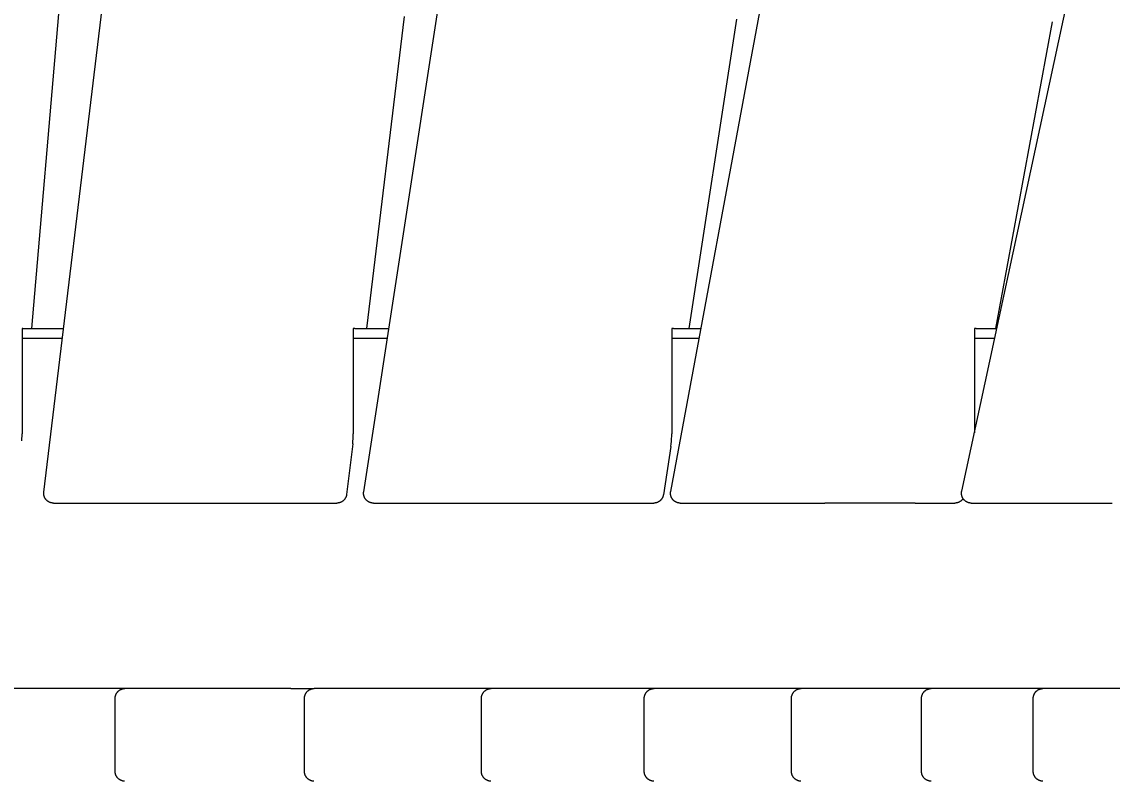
# Model space of a CAD drawing. Header units: inches. Extents: x -11 to 189, y -7 to 133.
# Drawn here: x 134.51 to 152.12, y 111.93 to 124.2 of the extents above; entities that cross this region are included whole.
import ezdxf

# ---------------------------------------------------------------- set-up
doc = ezdxf.new("R2010")
doc.units = ezdxf.units.IN
doc.layers.add('ZANO_R', color=7, linetype='Continuous', lineweight=0)
doc.layers.add('ZANO_W', color=1, linetype='Continuous', lineweight=0)
doc.styles.get("Standard").update_dxf_attribs({"font": 'arial.ttf'})
doc.dimstyles.new('amerykanie', dxfattribs={"dimtxt": 50, "dimasz": 50, "dimexe": 0.5, "dimexo": 0.5, "dimgap": 1, "dimtad": 1, "dimdec": 0, "dimzin": 0, "dimlunit": 5, "dimtxsty": 'Standard', "dimcen": 0.09, "dimclrd": 1, "dimclre": 1, "dimclrt": 1, "dimazin": 0, "dimtfac": 1, "dimtdec": 0, "dimtmove": 0, "dimatfit": 3, "dimfxl": 1, "dimtzin": 0, "dimarcsym": 1})

# ---------------------------------------------------------------- blocks, each defined once
blk = doc.blocks.new('*D405')
at = {"layer": 'ZANO_W', "color": 1, "lineweight": -2}
for p, q in [((116.545, 116.452), (116.545, 129.787)), ((179.816, 127.886), (179.816, 129.787)), ((117.545, 129.287), (178.816, 129.287))]:
    blk.add_line(p, q, dxfattribs=at)
at = {"layer": 'ZANO_W', "color": 1}
for points in [[(117.545, 129.454), (117.545, 129.121), (116.545, 129.287)], [(178.816, 129.121), (178.816, 129.454), (179.816, 129.287)]]:
    blk.add_solid(points, dxfattribs=at)
at = {"layer": 'ZANO_W', "color": 1, "insert": (148.18, 130.628), "char_height": 1.625, "attachment_point": 5}
blk.add_mtext('63 1/4', dxfattribs=at)

msp = doc.modelspace()

# ---------------------------------------------------------------- linework, layer by layer
at = {"layer": 'ZANO_R'}
for p, q in [((134.86643, 116.60265), (136.16583, 127.38642)), ((140.03202, 116.60774), (141.68973, 127.39151)), ((144.98866, 116.61253), (146.98858, 127.3963)), ((149.68815, 116.61697), (152.01085, 127.40074)), ((135.10551, 124.3287), (134.6681, 119.24825)), ((140.68604, 124.28313), (140.07936, 119.24825)), ((146.0516, 124.23964), (145.28431, 119.24825)), ((151.15043, 124.1987), (150.23234, 119.24825)), ((134.52783, 119.24825), (134.51643, 119.24825)), ((134.51643, 119.24825), (134.51643, 117.54533)), ((134.52783, 119.24825), (135.18522, 119.24825)), ((139.8899, 119.24825), (139.86415, 119.24825)), ((139.86415, 119.24825), (139.86415, 117.54533)), ((139.8899, 119.24825), (140.43793, 119.24825)), ((145.03474, 119.24825), (145.00595, 119.24825)), ((145.00595, 119.24825), (145.00595, 117.54533)), ((145.03474, 119.24825), (145.47747, 119.24825)), ((149.92018, 119.24825), (149.89186, 119.24825)), ((149.89186, 119.24825), (149.89186, 117.56275)), ((149.92018, 119.24825), (150.2549, 119.24825)), ((134.51643, 119.09077), (135.16624, 119.09077)), ((139.86415, 119.09077), (140.41372, 119.09077)), ((145.00595, 119.09077), (145.44826, 119.09077)), ((149.89186, 119.09077), (150.22098, 119.09077)), ((134.51154, 117.42985), (134.51427, 117.46829)), ((134.51427, 117.46829), (134.5159, 117.50679)), ((134.5159, 117.50679), (134.51643, 117.54533)), ((139.8589, 117.42442), (139.86185, 117.46466)), ((139.86185, 117.46466), (139.8636, 117.50498)), ((139.8636, 117.50498), (139.86415, 117.54533)), ((145.00072, 117.42231), (145.00369, 117.46326)), ((145.00369, 117.46326), (145.00544, 117.50428)), ((145.00544, 117.50428), (145.00595, 117.54533)), ((139.85476, 117.38428), (139.75604, 116.56497)), ((139.85476, 117.38428), (139.8589, 117.42442)), ((144.99109, 117.34078), (144.87105, 116.55988)), ((144.99109, 117.34078), (144.99652, 117.38147)), ((144.99652, 117.38147), (145.00072, 117.42231)), ((134.86532, 116.58639), (134.86551, 116.59182)), ((134.86533, 116.58096), (134.86532, 116.58639)), ((134.86552, 116.57553), (134.86533, 116.58096)), ((134.86551, 116.59182), (134.86588, 116.59724)), ((134.8659, 116.57011), (134.86552, 116.57553)), ((134.86588, 116.59724), (134.86643, 116.60265)), ((134.86647, 116.56471), (134.8659, 116.57011)), ((134.86722, 116.55932), (134.86647, 116.56471)), ((134.86815, 116.55397), (134.86722, 116.55932)), ((134.86928, 116.54866), (134.86815, 116.55397)), ((139.75437, 116.55422), (139.75325, 116.5489)), ((139.7553, 116.55958), (139.75437, 116.55422)), ((139.75604, 116.56497), (139.7553, 116.55958)), ((140.03021, 116.58612), (140.03038, 116.59154)), ((140.03022, 116.58069), (140.03021, 116.58612)), ((140.03042, 116.57527), (140.03022, 116.58069)), ((140.03038, 116.59154), (140.03074, 116.59696)), ((140.03081, 116.56985), (140.03042, 116.57527)), ((140.03074, 116.59696), (140.03129, 116.60236)), ((140.03139, 116.56446), (140.03081, 116.56985)), ((140.03129, 116.60236), (140.03202, 116.60774)), ((140.03215, 116.55908), (140.03139, 116.56446)), ((140.03309, 116.55374), (140.03215, 116.55908)), ((140.03422, 116.54843), (140.03309, 116.55374)), ((144.87013, 116.55451), (144.86902, 116.54918)), ((144.87105, 116.55988), (144.87013, 116.55451)), ((144.98603, 116.5856), (144.98618, 116.59102)), ((144.98606, 116.58019), (144.98603, 116.5856)), ((144.98628, 116.57478), (144.98606, 116.58019)), ((144.98618, 116.59102), (144.98652, 116.59642)), ((144.98668, 116.56937), (144.98628, 116.57478)), ((144.98652, 116.59642), (144.98705, 116.60181)), ((144.98727, 116.56399), (144.98668, 116.56937)), ((144.98705, 116.60181), (144.98776, 116.60718)), ((144.98804, 116.55863), (144.98727, 116.56399)), ((144.98776, 116.60718), (144.98866, 116.61253)), ((144.989, 116.5533), (144.98804, 116.55863)), ((149.68462, 116.58482), (149.68475, 116.59022)), ((149.68468, 116.57942), (149.68462, 116.58482)), ((149.68493, 116.57403), (149.68468, 116.57942)), ((149.68475, 116.59022), (149.68506, 116.59561)), ((149.68535, 116.56865), (149.68493, 116.57403)), ((149.68506, 116.59561), (149.68556, 116.60099)), ((149.68596, 116.56328), (149.68535, 116.56865)), ((149.68556, 116.60099), (149.68624, 116.60634)), ((149.68676, 116.55794), (149.68596, 116.56328)), ((149.68624, 116.60634), (149.68711, 116.61167)), ((149.68774, 116.55263), (149.68676, 116.55794)), ((149.68711, 116.61167), (149.68815, 116.61697)), ((134.87058, 116.54338), (134.86928, 116.54866)), ((134.87207, 116.53815), (134.87058, 116.54338)), ((134.87373, 116.53298), (134.87207, 116.53815)), ((134.87557, 116.52787), (134.87373, 116.53298)), ((134.87759, 116.52283), (134.87557, 116.52787)), ((134.87978, 116.51785), (134.87759, 116.52283)), ((134.88214, 116.51296), (134.87978, 116.51785)), ((134.88467, 116.50815), (134.88214, 116.51296)), ((134.88736, 116.50343), (134.88467, 116.50815)), ((134.89021, 116.49881), (134.88736, 116.50343)), ((134.89323, 116.49428), (134.89021, 116.49881)), ((134.89639, 116.48987), (134.89323, 116.49428)), ((134.89971, 116.48556), (134.89639, 116.48987)), ((134.90317, 116.48138), (134.89971, 116.48556)), ((134.90677, 116.47731), (134.90317, 116.48138)), ((134.91052, 116.47337), (134.90677, 116.47731)), ((134.91439, 116.46956), (134.91052, 116.47337)), ((134.9184, 116.46589), (134.91439, 116.46956)), ((134.92253, 116.46236), (134.9184, 116.46589)), ((134.92678, 116.45898), (134.92253, 116.46236)), ((134.93114, 116.45574), (134.92678, 116.45898)), ((134.93562, 116.45265), (134.93114, 116.45574)), ((134.94019, 116.44972), (134.93562, 116.45265)), ((134.94487, 116.44696), (134.94019, 116.44972)), ((134.94963, 116.44435), (134.94487, 116.44696)), ((134.95449, 116.44191), (134.94963, 116.44435)), ((134.95942, 116.43964), (134.95449, 116.44191)), ((134.96444, 116.43754), (134.95942, 116.43964)), ((134.96952, 116.43561), (134.96444, 116.43754)), ((134.97466, 116.43386), (134.96952, 116.43561)), ((134.97986, 116.43229), (134.97466, 116.43386)), ((134.98511, 116.4309), (134.97986, 116.43229)), ((134.99041, 116.42969), (134.98511, 116.4309)), ((134.99575, 116.42867), (134.99041, 116.42969)), ((135.00112, 116.42783), (134.99575, 116.42867)), ((135.00651, 116.42717), (135.00112, 116.42783)), ((135.01192, 116.4267), (135.00651, 116.42717)), ((135.01735, 116.42642), (135.01192, 116.4267)), ((135.02278, 116.42633), (135.01735, 116.42642)), ((135.02278, 116.42633), (139.18358, 116.42633)), ((139.18358, 116.42633), (139.59969, 116.42633)), ((139.60513, 116.42642), (139.59969, 116.42633)), ((139.61056, 116.42671), (139.60513, 116.42642)), ((139.61598, 116.42717), (139.61056, 116.42671)), ((139.62138, 116.42783), (139.61598, 116.42717)), ((139.62676, 116.42867), (139.62138, 116.42783)), ((139.6321, 116.4297), (139.62676, 116.42867)), ((139.6374, 116.43091), (139.6321, 116.4297)), ((139.64266, 116.4323), (139.6374, 116.43091)), ((139.64787, 116.43388), (139.64266, 116.4323)), ((139.65302, 116.43563), (139.64787, 116.43388)), ((139.6581, 116.43756), (139.65302, 116.43563)), ((139.66312, 116.43967), (139.6581, 116.43756)), ((139.66806, 116.44194), (139.66312, 116.43967)), ((139.67292, 116.44439), (139.66806, 116.44194)), ((139.67769, 116.447), (139.67292, 116.44439)), ((139.68237, 116.44978), (139.67769, 116.447)), ((139.68695, 116.45271), (139.68237, 116.44978)), ((139.69142, 116.45581), (139.68695, 116.45271)), ((139.69579, 116.45905), (139.69142, 116.45581)), ((139.70004, 116.46244), (139.69579, 116.45905)), ((139.70417, 116.46598), (139.70004, 116.46244)), ((139.70818, 116.46966), (139.70417, 116.46598)), ((139.71206, 116.47348), (139.70818, 116.46966)), ((139.7158, 116.47742), (139.71206, 116.47348)), ((139.71941, 116.4815), (139.7158, 116.47742)), ((139.72287, 116.48569), (139.71941, 116.4815)), ((139.72618, 116.49), (139.72287, 116.48569)), ((139.72935, 116.49443), (139.72618, 116.49)), ((139.73236, 116.49896), (139.72935, 116.49443)), ((139.73521, 116.50359), (139.73236, 116.49896)), ((139.7379, 116.50832), (139.73521, 116.50359)), ((139.74042, 116.51314), (139.7379, 116.50832)), ((139.74278, 116.51804), (139.74042, 116.51314)), ((139.74497, 116.52302), (139.74278, 116.51804)), ((139.74698, 116.52808), (139.74497, 116.52302)), ((139.74882, 116.5332), (139.74698, 116.52808)), ((139.75048, 116.53838), (139.74882, 116.5332)), ((139.75196, 116.54361), (139.75048, 116.53838)), ((139.75325, 116.5489), (139.75196, 116.54361)), ((140.03553, 116.54316), (140.03422, 116.54843)), ((140.03702, 116.53794), (140.03553, 116.54316)), ((140.03869, 116.53278), (140.03702, 116.53794)), ((140.04054, 116.52768), (140.03869, 116.53278)), ((140.04256, 116.52264), (140.04054, 116.52768)), ((140.04475, 116.51767), (140.04256, 116.52264)), ((140.04712, 116.51279), (140.04475, 116.51767)), ((140.04965, 116.50799), (140.04712, 116.51279)), ((140.05234, 116.50328), (140.04965, 116.50799)), ((140.0552, 116.49866), (140.05234, 116.50328)), ((140.05821, 116.49415), (140.0552, 116.49866)), ((140.06138, 116.48974), (140.05821, 116.49415)), ((140.06469, 116.48544), (140.06138, 116.48974)), ((140.06816, 116.48126), (140.06469, 116.48544)), ((140.07176, 116.4772), (140.06816, 116.48126)), ((140.0755, 116.47327), (140.07176, 116.4772)), ((140.07938, 116.46947), (140.0755, 116.47327)), ((140.08338, 116.46581), (140.07938, 116.46947)), ((140.08751, 116.46229), (140.08338, 116.46581)), ((140.09176, 116.45891), (140.08751, 116.46229)), ((140.09612, 116.45568), (140.09176, 116.45891)), ((140.10059, 116.4526), (140.09612, 116.45568)), ((140.10516, 116.44967), (140.10059, 116.4526)), ((140.10983, 116.44691), (140.10516, 116.44967)), ((140.1146, 116.44431), (140.10983, 116.44691)), ((140.11945, 116.44187), (140.1146, 116.44431)), ((140.12438, 116.43961), (140.11945, 116.44187)), ((140.12939, 116.43751), (140.12438, 116.43961)), ((140.13446, 116.43559), (140.12939, 116.43751)), ((140.1396, 116.43385), (140.13446, 116.43559)), ((140.1448, 116.43228), (140.1396, 116.43385)), ((140.15005, 116.43089), (140.1448, 116.43228)), ((140.15534, 116.42968), (140.15005, 116.43089)), ((140.16067, 116.42866), (140.15534, 116.42968)), ((140.16603, 116.42782), (140.16067, 116.42866)), ((140.17142, 116.42717), (140.16603, 116.42782)), ((140.17683, 116.4267), (140.17142, 116.42717)), ((140.18225, 116.42642), (140.17683, 116.4267)), ((140.18767, 116.42633), (140.18225, 116.42642)), ((140.18767, 116.42633), (144.18454, 116.42633)), ((144.18454, 116.42633), (144.71539, 116.42633)), ((144.72084, 116.42642), (144.71539, 116.42633)), ((144.72628, 116.42671), (144.72084, 116.42642)), ((144.73171, 116.42718), (144.72628, 116.42671)), ((144.73712, 116.42783), (144.73171, 116.42718)), ((144.7425, 116.42868), (144.73712, 116.42783)), ((144.74785, 116.42971), (144.7425, 116.42868)), ((144.75316, 116.43092), (144.74785, 116.42971)), ((144.75842, 116.43232), (144.75316, 116.43092)), ((144.76363, 116.4339), (144.75842, 116.43232)), ((144.76879, 116.43566), (144.76363, 116.4339)), ((144.77388, 116.43759), (144.76879, 116.43566)), ((144.7789, 116.4397), (144.77388, 116.43759)), ((144.78385, 116.44199), (144.7789, 116.4397)), ((144.78871, 116.44444), (144.78385, 116.44199)), ((144.79349, 116.44706), (144.78871, 116.44444)), ((144.79817, 116.44984), (144.79349, 116.44706)), ((144.80276, 116.45278), (144.79817, 116.44984)), ((144.80724, 116.45588), (144.80276, 116.45278)), ((144.81161, 116.45914), (144.80724, 116.45588)), ((144.81586, 116.46254), (144.81161, 116.45914)), ((144.81999, 116.46609), (144.81586, 116.46254)), ((144.824, 116.46977), (144.81999, 116.46609)), ((144.82788, 116.4736), (144.824, 116.46977)), ((144.83163, 116.47755), (144.82788, 116.4736)), ((144.83523, 116.48164), (144.83163, 116.47755)), ((144.83869, 116.48584), (144.83523, 116.48164)), ((144.84201, 116.49017), (144.83869, 116.48584)), ((144.84517, 116.4946), (144.84201, 116.49017)), ((144.84818, 116.49914), (144.84517, 116.4946)), ((144.85103, 116.50379), (144.84818, 116.49914)), ((144.85371, 116.50852), (144.85103, 116.50379)), ((144.85623, 116.51335), (144.85371, 116.50852)), ((144.85859, 116.51827), (144.85623, 116.51335)), ((144.86077, 116.52326), (144.85859, 116.51827)), ((144.86278, 116.52832), (144.86077, 116.52326)), ((144.86461, 116.53345), (144.86278, 116.52832)), ((144.86626, 116.53864), (144.86461, 116.53345)), ((144.86773, 116.54389), (144.86626, 116.53864)), ((144.86902, 116.54918), (144.86773, 116.54389)), ((144.99014, 116.548), (144.989, 116.5533)), ((144.99146, 116.54275), (144.99014, 116.548)), ((144.99296, 116.53755), (144.99146, 116.54275)), ((144.99464, 116.5324), (144.99296, 116.53755)), ((144.9965, 116.52731), (144.99464, 116.5324)), ((144.99853, 116.52229), (144.9965, 116.52731)), ((145.00073, 116.51734), (144.99853, 116.52229)), ((145.0031, 116.51247), (145.00073, 116.51734)), ((145.00564, 116.50768), (145.0031, 116.51247)), ((145.00834, 116.50299), (145.00564, 116.50768)), ((145.0112, 116.49839), (145.00834, 116.50299)), ((145.01421, 116.49389), (145.0112, 116.49839)), ((145.01738, 116.4895), (145.01421, 116.49389)), ((145.0207, 116.48521), (145.01738, 116.4895)), ((145.02416, 116.48105), (145.0207, 116.48521)), ((145.02777, 116.47701), (145.02416, 116.48105)), ((145.03151, 116.47309), (145.02777, 116.47701)), ((145.03538, 116.4693), (145.03151, 116.47309)), ((145.03938, 116.46565), (145.03538, 116.4693)), ((145.04351, 116.46214), (145.03938, 116.46565)), ((145.04775, 116.45878), (145.04351, 116.46214)), ((145.05211, 116.45556), (145.04775, 116.45878)), ((145.05657, 116.45249), (145.05211, 116.45556)), ((145.06114, 116.44958), (145.05657, 116.45249)), ((145.0658, 116.44683), (145.06114, 116.44958)), ((145.07056, 116.44424), (145.0658, 116.44683)), ((145.0754, 116.44181), (145.07056, 116.44424)), ((145.08033, 116.43955), (145.0754, 116.44181)), ((145.08533, 116.43747), (145.08033, 116.43955)), ((145.09039, 116.43555), (145.08533, 116.43747)), ((145.09552, 116.43381), (145.09039, 116.43555)), ((145.10071, 116.43225), (145.09552, 116.43381)), ((145.10595, 116.43087), (145.10071, 116.43225)), ((145.11123, 116.42967), (145.10595, 116.43087)), ((145.11655, 116.42865), (145.11123, 116.42967)), ((145.1219, 116.42782), (145.11655, 116.42865)), ((145.12728, 116.42717), (145.1219, 116.42782)), ((145.13267, 116.4267), (145.12728, 116.42717)), ((145.13808, 116.42642), (145.13267, 116.4267)), ((145.1435, 116.42633), (145.13808, 116.42642)), ((145.1435, 116.42633), (147.47759, 116.42633)), ((148.9376, 116.42633), (147.47759, 116.42633)), ((148.9376, 116.42633), (149.57804, 116.42633)), ((149.58344, 116.42642), (149.57804, 116.42633)), ((149.58883, 116.4267), (149.58344, 116.42642)), ((149.59421, 116.42716), (149.58883, 116.4267)), ((149.59957, 116.42781), (149.59421, 116.42716)), ((149.6049, 116.42864), (149.59957, 116.42781)), ((149.61021, 116.42965), (149.6049, 116.42864)), ((149.61547, 116.43084), (149.61021, 116.42965)), ((149.6207, 116.43222), (149.61547, 116.43084)), ((149.62587, 116.43377), (149.6207, 116.43222)), ((149.63098, 116.4355), (149.62587, 116.43377)), ((149.63604, 116.4374), (149.63098, 116.4355)), ((149.64102, 116.43947), (149.63604, 116.4374)), ((149.64593, 116.44172), (149.64102, 116.43947)), ((149.65076, 116.44413), (149.64593, 116.44172)), ((149.65551, 116.4467), (149.65076, 116.44413)), ((149.66016, 116.44944), (149.65551, 116.4467)), ((149.66472, 116.45233), (149.66016, 116.44944)), ((149.66918, 116.45538), (149.66472, 116.45233)), ((149.67353, 116.45858), (149.66918, 116.45538)), ((149.67776, 116.46193), (149.67353, 116.45858)), ((149.68188, 116.46542), (149.67776, 116.46193)), ((149.68588, 116.46905), (149.68188, 116.46542)), ((149.68975, 116.47281), (149.68588, 116.46905)), ((149.6889, 116.54736), (149.68774, 116.55263)), ((149.69024, 116.54213), (149.6889, 116.54736)), ((149.69349, 116.47671), (149.68975, 116.47281)), ((149.69176, 116.53695), (149.69024, 116.54213)), ((149.69345, 116.53182), (149.69176, 116.53695)), ((149.69532, 116.52675), (149.69345, 116.53182)), ((149.69709, 116.48073), (149.69349, 116.47671)), ((149.69736, 116.52176), (149.69532, 116.52675)), ((149.70056, 116.48487), (149.69709, 116.48073)), ((149.69957, 116.51683), (149.69736, 116.52176)), ((149.70195, 116.51198), (149.69957, 116.51683)), ((149.70388, 116.48913), (149.70056, 116.48487)), ((149.7045, 116.50722), (149.70195, 116.51198)), ((149.70705, 116.4935), (149.70388, 116.48913)), ((149.70721, 116.50255), (149.7045, 116.50722)), ((149.71007, 116.49797), (149.70705, 116.4935)), ((149.71007, 116.49797), (149.70721, 116.50255)), ((149.71309, 116.4935), (149.71007, 116.49797)), ((149.71626, 116.48913), (149.71309, 116.4935)), ((149.71958, 116.48487), (149.71626, 116.48913)), ((149.72305, 116.48073), (149.71958, 116.48487)), ((149.72665, 116.47671), (149.72305, 116.48073)), ((149.73039, 116.47281), (149.72665, 116.47671)), ((149.73426, 116.46905), (149.73039, 116.47281)), ((149.73826, 116.46542), (149.73426, 116.46905)), ((149.74238, 116.46193), (149.73826, 116.46542)), ((149.74661, 116.45858), (149.74238, 116.46193)), ((149.75096, 116.45538), (149.74661, 116.45858)), ((149.75542, 116.45233), (149.75096, 116.45538)), ((149.75998, 116.44944), (149.75542, 116.45233)), ((149.76463, 116.4467), (149.75998, 116.44944)), ((149.76938, 116.44413), (149.76463, 116.4467)), ((149.77421, 116.44172), (149.76938, 116.44413)), ((149.77912, 116.43947), (149.77421, 116.44172)), ((149.7841, 116.4374), (149.77912, 116.43947)), ((149.78916, 116.4355), (149.7841, 116.4374)), ((149.79427, 116.43377), (149.78916, 116.4355)), ((149.79944, 116.43222), (149.79427, 116.43377)), ((149.80467, 116.43084), (149.79944, 116.43222)), ((149.80993, 116.42965), (149.80467, 116.43084)), ((149.81524, 116.42864), (149.80993, 116.42965)), ((149.82057, 116.42781), (149.81524, 116.42864)), ((149.82593, 116.42716), (149.82057, 116.42781)), ((149.83131, 116.4267), (149.82593, 116.42716)), ((149.8367, 116.42642), (149.83131, 116.4267)), ((149.8421, 116.42633), (149.8367, 116.42642)), ((149.8421, 116.42633), (152.11782, 116.42633)), ((135.59964, 113.43057), (132.94919, 113.43057)), ((136.17202, 113.43057), (135.59964, 113.43057)), ((136.06115, 113.38058), (136.06489, 113.38445)), ((136.06489, 113.38445), (136.06876, 113.38819)), ((136.06876, 113.38819), (136.07275, 113.39179)), ((136.07275, 113.39179), (136.07686, 113.39525)), ((136.07686, 113.39525), (136.08109, 113.39857)), ((136.08109, 113.39857), (136.08543, 113.40175)), ((136.08543, 113.40175), (136.08988, 113.40478)), ((136.08988, 113.40478), (136.09442, 113.40765)), ((136.09442, 113.40765), (136.09906, 113.41036)), ((136.09906, 113.41036), (136.10379, 113.41292)), ((136.10379, 113.41292), (136.10861, 113.41531)), ((136.10861, 113.41531), (136.11351, 113.41754)), ((136.11351, 113.41754), (136.11847, 113.41959)), ((136.11847, 113.41959), (136.12351, 113.42148)), ((136.12351, 113.42148), (136.12861, 113.42319)), ((136.12861, 113.42319), (136.13376, 113.42473)), ((136.13376, 113.42473), (136.13896, 113.4261)), ((136.13896, 113.4261), (136.14421, 113.42728)), ((136.14421, 113.42728), (136.14949, 113.42828)), ((136.14949, 113.42828), (136.1548, 113.42911)), ((136.1548, 113.42911), (136.16014, 113.42975)), ((136.16014, 113.42975), (136.1655, 113.43021)), ((136.1655, 113.43021), (136.17087, 113.43048)), ((136.17087, 113.43048), (136.17625, 113.43057)), ((138.69159, 113.43057), (136.17625, 113.43057)), ((138.85407, 113.43057), (138.69159, 113.43057)), ((138.85407, 113.43057), (139.22868, 113.43057)), ((139.11812, 113.38058), (139.12186, 113.38445)), ((139.12186, 113.38445), (139.12572, 113.38819)), ((139.12572, 113.38819), (139.12971, 113.39179)), ((139.12971, 113.39179), (139.13383, 113.39525)), ((139.13383, 113.39525), (139.13806, 113.39857)), ((139.13806, 113.39857), (139.14239, 113.40175)), ((139.14239, 113.40175), (139.14684, 113.40478)), ((139.14684, 113.40478), (139.15139, 113.40765)), ((139.15139, 113.40765), (139.15603, 113.41036)), ((139.15603, 113.41036), (139.16076, 113.41292)), ((139.16076, 113.41292), (139.16558, 113.41531)), ((139.16558, 113.41531), (139.17047, 113.41754)), ((139.17047, 113.41754), (139.17544, 113.41959)), ((139.17544, 113.41959), (139.18047, 113.42148)), ((139.18047, 113.42148), (139.18557, 113.42319)), ((139.18557, 113.42319), (139.19072, 113.42473)), ((139.19072, 113.42473), (139.19592, 113.4261)), ((139.19592, 113.4261), (139.20117, 113.42728)), ((139.20117, 113.42728), (139.20645, 113.42828)), ((139.20645, 113.42828), (139.21177, 113.42911)), ((139.21177, 113.42911), (139.21711, 113.42975)), ((139.21711, 113.42975), (139.22246, 113.43021)), ((139.22246, 113.43021), (139.22783, 113.43048)), ((139.22783, 113.43048), (139.23321, 113.43057)), ((141.589, 113.43057), (139.23321, 113.43057)), ((142.08538, 113.43057), (141.589, 113.43057)), ((141.97529, 113.38058), (141.97903, 113.38445)), ((141.97903, 113.38445), (141.98289, 113.38819)), ((141.98289, 113.38819), (141.98689, 113.39179)), ((141.98689, 113.39179), (141.991, 113.39525)), ((141.991, 113.39525), (141.99523, 113.39857)), ((141.99523, 113.39857), (141.99957, 113.40175)), ((141.99957, 113.40175), (142.00401, 113.40478)), ((142.00401, 113.40478), (142.00856, 113.40765)), ((142.00856, 113.40765), (142.0132, 113.41036)), ((142.0132, 113.41036), (142.01793, 113.41292)), ((142.01793, 113.41292), (142.02275, 113.41531)), ((142.02275, 113.41531), (142.02764, 113.41754)), ((142.02764, 113.41754), (142.03261, 113.41959)), ((142.03261, 113.41959), (142.03765, 113.42148)), ((142.03765, 113.42148), (142.04274, 113.42319)), ((142.04274, 113.42319), (142.04789, 113.42473)), ((142.04789, 113.42473), (142.0531, 113.4261)), ((142.0531, 113.4261), (142.05834, 113.42728)), ((142.05834, 113.42728), (142.06362, 113.42828)), ((142.06362, 113.42828), (142.06894, 113.42911)), ((142.06894, 113.42911), (142.07428, 113.42975)), ((142.07428, 113.42975), (142.07964, 113.43021)), ((142.07964, 113.43021), (142.08501, 113.43048)), ((142.08501, 113.43048), (142.09038, 113.43057)), ((144.26374, 113.43057), (142.09038, 113.43057)), ((144.71514, 113.43057), (144.26374, 113.43057)), ((144.60491, 113.38058), (144.60864, 113.38445)), ((144.60864, 113.38445), (144.61251, 113.38819)), ((144.61251, 113.38819), (144.6165, 113.39179)), ((144.6165, 113.39179), (144.62062, 113.39525)), ((144.62062, 113.39525), (144.62484, 113.39857)), ((144.62484, 113.39857), (144.62918, 113.40175)), ((144.62918, 113.40175), (144.63363, 113.40478)), ((144.63363, 113.40478), (144.63818, 113.40765)), ((144.63818, 113.40765), (144.64282, 113.41036)), ((144.64282, 113.41036), (144.64755, 113.41292)), ((144.64755, 113.41292), (144.65236, 113.41531)), ((144.65236, 113.41531), (144.65726, 113.41754)), ((144.65726, 113.41754), (144.66223, 113.41959)), ((144.66223, 113.41959), (144.66726, 113.42148)), ((144.66726, 113.42148), (144.67236, 113.42319)), ((144.67236, 113.42319), (144.67751, 113.42473)), ((144.67751, 113.42473), (144.68271, 113.4261)), ((144.68271, 113.4261), (144.68796, 113.42728)), ((144.68796, 113.42728), (144.69324, 113.42828)), ((144.69324, 113.42828), (144.69856, 113.42911)), ((144.69856, 113.42911), (144.7039, 113.42975)), ((144.7039, 113.42975), (144.70925, 113.43021)), ((144.70925, 113.43021), (144.71462, 113.43048)), ((144.71462, 113.43048), (144.72, 113.43057)), ((146.6898, 113.43057), (144.72, 113.43057)), ((147.09199, 113.43057), (146.6898, 113.43057)), ((146.98142, 113.38058), (146.98516, 113.38445)), ((146.98516, 113.38445), (146.98903, 113.38819)), ((146.98903, 113.38819), (146.99302, 113.39179)), ((146.99302, 113.39179), (146.99713, 113.39525)), ((146.99713, 113.39525), (147.00136, 113.39857)), ((147.00136, 113.39857), (147.0057, 113.40175)), ((147.0057, 113.40175), (147.01014, 113.40478)), ((147.01014, 113.40478), (147.01469, 113.40765)), ((147.01469, 113.40765), (147.01933, 113.41036)), ((147.01933, 113.41036), (147.02406, 113.41292)), ((147.02406, 113.41292), (147.02888, 113.41531)), ((147.02888, 113.41531), (147.03377, 113.41754)), ((147.03377, 113.41754), (147.03874, 113.41959)), ((147.03874, 113.41959), (147.04378, 113.42148)), ((147.04378, 113.42148), (147.04887, 113.42319)), ((147.04887, 113.42319), (147.05403, 113.42473)), ((147.05403, 113.42473), (147.05923, 113.4261)), ((147.05923, 113.4261), (147.06447, 113.42728)), ((147.06447, 113.42728), (147.06976, 113.42828)), ((147.06976, 113.42828), (147.07507, 113.42911)), ((147.07507, 113.42911), (147.08041, 113.42975)), ((147.08041, 113.42975), (147.08577, 113.43021)), ((147.08577, 113.43021), (147.09114, 113.43048)), ((147.09114, 113.43048), (147.09651, 113.43057)), ((148.84362, 113.43057), (147.09651, 113.43057)), ((149.19256, 113.43057), (148.84362, 113.43057)), ((149.08174, 113.38058), (149.08548, 113.38445)), ((149.08548, 113.38445), (149.08934, 113.38819)), ((149.08934, 113.38819), (149.09334, 113.39179)), ((149.09334, 113.39179), (149.09745, 113.39525)), ((149.09745, 113.39525), (149.10168, 113.39857)), ((149.10168, 113.39857), (149.10602, 113.40175)), ((149.10602, 113.40175), (149.11046, 113.40478)), ((149.11046, 113.40478), (149.11501, 113.40765)), ((149.11501, 113.40765), (149.11965, 113.41036)), ((149.11965, 113.41036), (149.12438, 113.41292)), ((149.12438, 113.41292), (149.1292, 113.41531)), ((149.1292, 113.41531), (149.13409, 113.41754)), ((149.13409, 113.41754), (149.13906, 113.41959)), ((149.13906, 113.41959), (149.1441, 113.42148)), ((149.1441, 113.42148), (149.14919, 113.42319)), ((149.14919, 113.42319), (149.15435, 113.42473)), ((149.15435, 113.42473), (149.15955, 113.4261)), ((149.15955, 113.4261), (149.16479, 113.42728)), ((149.16479, 113.42728), (149.17008, 113.42828)), ((149.17008, 113.42828), (149.17539, 113.42911)), ((149.17539, 113.42911), (149.18073, 113.42975)), ((149.18073, 113.42975), (149.18609, 113.43021)), ((149.18609, 113.43021), (149.19146, 113.43048)), ((149.19146, 113.43048), (149.19683, 113.43057)), ((150.70427, 113.43057), (149.19683, 113.43057)), ((150.99648, 113.43057), (150.70427, 113.43057)), ((150.88546, 113.38058), (150.88919, 113.38445)), ((150.88919, 113.38445), (150.89306, 113.38819)), ((150.89306, 113.38819), (150.89705, 113.39179)), ((150.89705, 113.39179), (150.90117, 113.39525)), ((150.90117, 113.39525), (150.90539, 113.39857)), ((150.90539, 113.39857), (150.90973, 113.40175)), ((150.90973, 113.40175), (150.91418, 113.40478)), ((150.91418, 113.40478), (150.91873, 113.40765)), ((150.91873, 113.40765), (150.92337, 113.41036)), ((150.92337, 113.41036), (150.9281, 113.41292)), ((150.9281, 113.41292), (150.93291, 113.41531)), ((150.93291, 113.41531), (150.93781, 113.41754)), ((150.93781, 113.41754), (150.94278, 113.41959)), ((150.94278, 113.41959), (150.94781, 113.42148)), ((150.94781, 113.42148), (150.95291, 113.42319)), ((150.95291, 113.42319), (150.95806, 113.42473)), ((150.95806, 113.42473), (150.96326, 113.4261)), ((150.96326, 113.4261), (150.96851, 113.42728)), ((150.96851, 113.42728), (150.97379, 113.42828)), ((150.97379, 113.42828), (150.97911, 113.42911)), ((150.97911, 113.42911), (150.98445, 113.42975)), ((150.98445, 113.42975), (150.9898, 113.43021)), ((150.9898, 113.43021), (150.99517, 113.43048)), ((150.99517, 113.43048), (151.00055, 113.43057)), ((152.25367, 113.43057), (151.00055, 113.43057)), ((136.01877, 113.27309), (136.01886, 113.27847)), ((136.01877, 112.09199), (136.01877, 113.27309)), ((136.01886, 113.27847), (136.01913, 113.28384)), ((136.01913, 113.28384), (136.01959, 113.2892)), ((136.01959, 113.2892), (136.02023, 113.29454)), ((136.02023, 113.29454), (136.02106, 113.29985)), ((136.02106, 113.29985), (136.02206, 113.30513)), ((136.02206, 113.30513), (136.02324, 113.31038)), ((136.02324, 113.31038), (136.02461, 113.31558)), ((136.02461, 113.31558), (136.02614, 113.32073)), ((136.02614, 113.32073), (136.02786, 113.32583)), ((136.02786, 113.32583), (136.02975, 113.33087)), ((136.02975, 113.33087), (136.0318, 113.33583)), ((136.0318, 113.33583), (136.03403, 113.34073)), ((136.03403, 113.34073), (136.03642, 113.34554)), ((136.03642, 113.34554), (136.03898, 113.35028)), ((136.03898, 113.35028), (136.04169, 113.35492)), ((136.04169, 113.35492), (136.04456, 113.35946)), ((136.04456, 113.35946), (136.04759, 113.36391)), ((136.04759, 113.36391), (136.05076, 113.36825)), ((136.05076, 113.36825), (136.05409, 113.37248)), ((136.05409, 113.37248), (136.05755, 113.37659)), ((136.05755, 113.37659), (136.06115, 113.38058)), ((139.07573, 113.27309), (139.07582, 113.27847)), ((139.07573, 112.09199), (139.07573, 113.27309)), ((139.07582, 113.27847), (139.0761, 113.28384)), ((139.0761, 113.28384), (139.07656, 113.2892)), ((139.07656, 113.2892), (139.0772, 113.29454)), ((139.0772, 113.29454), (139.07802, 113.29985)), ((139.07802, 113.29985), (139.07902, 113.30513)), ((139.07902, 113.30513), (139.08021, 113.31038)), ((139.08021, 113.31038), (139.08157, 113.31558)), ((139.08157, 113.31558), (139.08311, 113.32073)), ((139.08311, 113.32073), (139.08482, 113.32583)), ((139.08482, 113.32583), (139.08671, 113.33087)), ((139.08671, 113.33087), (139.08877, 113.33583)), ((139.08877, 113.33583), (139.09099, 113.34073)), ((139.09099, 113.34073), (139.09339, 113.34554)), ((139.09339, 113.34554), (139.09594, 113.35028)), ((139.09594, 113.35028), (139.09866, 113.35492)), ((139.09866, 113.35492), (139.10153, 113.35946)), ((139.10153, 113.35946), (139.10455, 113.36391)), ((139.10455, 113.36391), (139.10773, 113.36825)), ((139.10773, 113.36825), (139.11105, 113.37248)), ((139.11105, 113.37248), (139.11452, 113.37659)), ((139.11452, 113.37659), (139.11812, 113.38058)), ((141.9329, 113.27309), (141.93299, 113.27847)), ((141.9329, 112.09199), (141.9329, 113.27309)), ((141.93299, 113.27847), (141.93327, 113.28384)), ((141.93327, 113.28384), (141.93373, 113.2892)), ((141.93373, 113.2892), (141.93437, 113.29454)), ((141.93437, 113.29454), (141.93519, 113.29985)), ((141.93519, 113.29985), (141.9362, 113.30513)), ((141.9362, 113.30513), (141.93738, 113.31038)), ((141.93738, 113.31038), (141.93874, 113.31558)), ((141.93874, 113.31558), (141.94028, 113.32073)), ((141.94028, 113.32073), (141.94199, 113.32583)), ((141.94199, 113.32583), (141.94388, 113.33087)), ((141.94388, 113.33087), (141.94594, 113.33583)), ((141.94594, 113.33583), (141.94817, 113.34073)), ((141.94817, 113.34073), (141.95056, 113.34554)), ((141.95056, 113.34554), (141.95311, 113.35028)), ((141.95311, 113.35028), (141.95583, 113.35492)), ((141.95583, 113.35492), (141.9587, 113.35946)), ((141.9587, 113.35946), (141.96173, 113.36391)), ((141.96173, 113.36391), (141.9649, 113.36825)), ((141.9649, 113.36825), (141.96822, 113.37248)), ((141.96822, 113.37248), (141.97169, 113.37659)), ((141.97169, 113.37659), (141.97529, 113.38058)), ((144.56252, 113.27309), (144.56261, 113.27847)), ((144.56252, 112.09199), (144.56252, 113.27309)), ((144.56261, 113.27847), (144.56289, 113.28384)), ((144.56289, 113.28384), (144.56335, 113.2892)), ((144.56335, 113.2892), (144.56399, 113.29454)), ((144.56399, 113.29454), (144.56481, 113.29985)), ((144.56481, 113.29985), (144.56581, 113.30513)), ((144.56581, 113.30513), (144.567, 113.31038)), ((144.567, 113.31038), (144.56836, 113.31558)), ((144.56836, 113.31558), (144.5699, 113.32073)), ((144.5699, 113.32073), (144.57161, 113.32583)), ((144.57161, 113.32583), (144.5735, 113.33087)), ((144.5735, 113.33087), (144.57556, 113.33583)), ((144.57556, 113.33583), (144.57778, 113.34073)), ((144.57778, 113.34073), (144.58018, 113.34554)), ((144.58018, 113.34554), (144.58273, 113.35028)), ((144.58273, 113.35028), (144.58545, 113.35492)), ((144.58545, 113.35492), (144.58832, 113.35946)), ((144.58832, 113.35946), (144.59134, 113.36391)), ((144.59134, 113.36391), (144.59452, 113.36825)), ((144.59452, 113.36825), (144.59784, 113.37248)), ((144.59784, 113.37248), (144.60131, 113.37659)), ((144.60131, 113.37659), (144.60491, 113.38058)), ((146.93903, 113.27309), (146.93913, 113.27847)), ((146.93903, 112.09199), (146.93903, 113.27309)), ((146.93913, 113.27847), (146.9394, 113.28384)), ((146.9394, 113.28384), (146.93986, 113.2892)), ((146.93986, 113.2892), (146.9405, 113.29454)), ((146.9405, 113.29454), (146.94132, 113.29985)), ((146.94132, 113.29985), (146.94233, 113.30513)), ((146.94233, 113.30513), (146.94351, 113.31038)), ((146.94351, 113.31038), (146.94487, 113.31558)), ((146.94487, 113.31558), (146.94641, 113.32073)), ((146.94641, 113.32073), (146.94813, 113.32583)), ((146.94813, 113.32583), (146.95001, 113.33087)), ((146.95001, 113.33087), (146.95207, 113.33583)), ((146.95207, 113.33583), (146.9543, 113.34073)), ((146.9543, 113.34073), (146.95669, 113.34554)), ((146.95669, 113.34554), (146.95924, 113.35028)), ((146.95924, 113.35028), (146.96196, 113.35492)), ((146.96196, 113.35492), (146.96483, 113.35946)), ((146.96483, 113.35946), (146.96786, 113.36391)), ((146.96786, 113.36391), (146.97103, 113.36825)), ((146.97103, 113.36825), (146.97435, 113.37248)), ((146.97435, 113.37248), (146.97782, 113.37659)), ((146.97782, 113.37659), (146.98142, 113.38058)), ((149.03935, 113.27309), (149.03944, 113.27847)), ((149.03935, 112.09199), (149.03935, 113.27309)), ((149.03944, 113.27847), (149.03972, 113.28384)), ((149.03972, 113.28384), (149.04018, 113.2892)), ((149.04018, 113.2892), (149.04082, 113.29454)), ((149.04082, 113.29454), (149.04164, 113.29985)), ((149.04164, 113.29985), (149.04265, 113.30513)), ((149.04265, 113.30513), (149.04383, 113.31038)), ((149.04383, 113.31038), (149.04519, 113.31558)), ((149.04519, 113.31558), (149.04673, 113.32073)), ((149.04673, 113.32073), (149.04845, 113.32583)), ((149.04845, 113.32583), (149.05033, 113.33087)), ((149.05033, 113.33087), (149.05239, 113.33583)), ((149.05239, 113.33583), (149.05462, 113.34073)), ((149.05462, 113.34073), (149.05701, 113.34554)), ((149.05701, 113.34554), (149.05956, 113.35028)), ((149.05956, 113.35028), (149.06228, 113.35492)), ((149.06228, 113.35492), (149.06515, 113.35946)), ((149.06515, 113.35946), (149.06818, 113.36391)), ((149.06818, 113.36391), (149.07135, 113.36825)), ((149.07135, 113.36825), (149.07467, 113.37248)), ((149.07467, 113.37248), (149.07814, 113.37659)), ((149.07814, 113.37659), (149.08174, 113.38058)), ((150.84307, 113.27309), (150.84316, 113.27847)), ((150.84307, 112.09199), (150.84307, 113.27309)), ((150.84316, 113.27847), (150.84344, 113.28384)), ((150.84344, 113.28384), (150.8439, 113.2892)), ((150.8439, 113.2892), (150.84454, 113.29454)), ((150.84454, 113.29454), (150.84536, 113.29985)), ((150.84536, 113.29985), (150.84636, 113.30513)), ((150.84636, 113.30513), (150.84755, 113.31038)), ((150.84755, 113.31038), (150.84891, 113.31558)), ((150.84891, 113.31558), (150.85045, 113.32073)), ((150.85045, 113.32073), (150.85216, 113.32583)), ((150.85216, 113.32583), (150.85405, 113.33087)), ((150.85405, 113.33087), (150.85611, 113.33583)), ((150.85611, 113.33583), (150.85833, 113.34073)), ((150.85833, 113.34073), (150.86073, 113.34554)), ((150.86073, 113.34554), (150.86328, 113.35028)), ((150.86328, 113.35028), (150.866, 113.35492)), ((150.866, 113.35492), (150.86887, 113.35946)), ((150.86887, 113.35946), (150.87189, 113.36391)), ((150.87189, 113.36391), (150.87507, 113.36825)), ((150.87507, 113.36825), (150.87839, 113.37248)), ((150.87839, 113.37248), (150.88186, 113.37659)), ((150.88186, 113.37659), (150.88546, 113.38058)), ((136.01886, 112.0866), (136.01877, 112.09199)), ((136.01913, 112.08121), (136.01886, 112.0866)), ((136.0196, 112.07584), (136.01913, 112.08121)), ((136.02024, 112.07048), (136.0196, 112.07584)), ((136.02107, 112.06516), (136.02024, 112.07048)), ((136.02208, 112.05986), (136.02107, 112.06516)), ((136.02327, 112.0546), (136.02208, 112.05986)), ((136.02464, 112.04938), (136.02327, 112.0546)), ((136.02619, 112.04422), (136.02464, 112.04938)), ((136.02791, 112.03911), (136.02619, 112.04422)), ((136.02981, 112.03406), (136.02791, 112.03911)), ((136.03188, 112.02908), (136.02981, 112.03406)), ((136.03412, 112.02417), (136.03188, 112.02908)), ((136.03652, 112.01934), (136.03412, 112.02417)), ((136.03909, 112.0146), (136.03652, 112.01934)), ((136.04182, 112.00995), (136.03909, 112.0146)), ((136.04471, 112.0054), (136.04182, 112.00995)), ((136.04775, 112.00094), (136.04471, 112.0054)), ((136.05095, 111.9966), (136.04775, 112.00094)), ((136.05429, 111.99236), (136.05095, 111.9966)), ((136.05777, 111.98824), (136.05429, 111.99236)), ((136.06139, 111.98425), (136.05777, 111.98824)), ((136.06515, 111.98038), (136.06139, 111.98425)), ((136.06903, 111.97664), (136.06515, 111.98038)), ((136.07305, 111.97304), (136.06903, 111.97664)), ((139.07582, 112.0866), (139.07573, 112.09199)), ((139.0761, 112.08121), (139.07582, 112.0866)), ((139.07656, 112.07584), (139.0761, 112.08121)), ((139.07721, 112.07048), (139.07656, 112.07584)), ((139.07803, 112.06516), (139.07721, 112.07048)), ((139.07904, 112.05986), (139.07803, 112.06516)), ((139.08023, 112.0546), (139.07904, 112.05986)), ((139.0816, 112.04938), (139.08023, 112.0546)), ((139.08315, 112.04422), (139.0816, 112.04938)), ((139.08488, 112.03911), (139.08315, 112.04422)), ((139.08677, 112.03406), (139.08488, 112.03911)), ((139.08884, 112.02908), (139.08677, 112.03406)), ((139.09108, 112.02417), (139.08884, 112.02908)), ((139.09349, 112.01934), (139.09108, 112.02417)), ((139.09606, 112.0146), (139.09349, 112.01934)), ((139.09879, 112.00995), (139.09606, 112.0146)), ((139.10168, 112.0054), (139.09879, 112.00995)), ((139.10472, 112.00094), (139.10168, 112.0054)), ((139.10791, 111.9966), (139.10472, 112.00094)), ((139.11125, 111.99236), (139.10791, 111.9966)), ((139.11473, 111.98824), (139.11125, 111.99236)), ((139.11836, 111.98425), (139.11473, 111.98824)), ((139.12211, 111.98038), (139.11836, 111.98425)), ((139.126, 111.97664), (139.12211, 111.98038)), ((139.13001, 111.97304), (139.126, 111.97664)), ((141.93299, 112.0866), (141.9329, 112.09199)), ((141.93327, 112.08121), (141.93299, 112.0866)), ((141.93373, 112.07584), (141.93327, 112.08121)), ((141.93438, 112.07048), (141.93373, 112.07584)), ((141.93521, 112.06516), (141.93438, 112.07048)), ((141.93622, 112.05986), (141.93521, 112.06516)), ((141.93741, 112.0546), (141.93622, 112.05986)), ((141.93878, 112.04938), (141.93741, 112.0546)), ((141.94032, 112.04422), (141.93878, 112.04938)), ((141.94205, 112.03911), (141.94032, 112.04422)), ((141.94395, 112.03406), (141.94205, 112.03911)), ((141.94602, 112.02908), (141.94395, 112.03406)), ((141.94825, 112.02417), (141.94602, 112.02908)), ((141.95066, 112.01934), (141.94825, 112.02417)), ((141.95323, 112.0146), (141.95066, 112.01934)), ((141.95596, 112.00995), (141.95323, 112.0146)), ((141.95885, 112.0054), (141.95596, 112.00995)), ((141.96189, 112.00094), (141.95885, 112.0054)), ((141.96508, 111.9966), (141.96189, 112.00094)), ((141.96842, 111.99236), (141.96508, 111.9966)), ((141.97191, 111.98824), (141.96842, 111.99236)), ((141.97553, 111.98425), (141.97191, 111.98824)), ((141.97928, 111.98038), (141.97553, 111.98425)), ((141.98317, 111.97664), (141.97928, 111.98038)), ((141.98718, 111.97304), (141.98317, 111.97664)), ((144.56261, 112.0866), (144.56252, 112.09199)), ((144.56289, 112.08121), (144.56261, 112.0866)), ((144.56335, 112.07584), (144.56289, 112.08121)), ((144.564, 112.07048), (144.56335, 112.07584)), ((144.56482, 112.06516), (144.564, 112.07048)), ((144.56583, 112.05986), (144.56482, 112.06516)), ((144.56702, 112.0546), (144.56583, 112.05986)), ((144.56839, 112.04938), (144.56702, 112.0546)), ((144.56994, 112.04422), (144.56839, 112.04938)), ((144.57167, 112.03911), (144.56994, 112.04422)), ((144.57356, 112.03406), (144.57167, 112.03911)), ((144.57563, 112.02908), (144.57356, 112.03406)), ((144.57787, 112.02417), (144.57563, 112.02908)), ((144.58028, 112.01934), (144.57787, 112.02417)), ((144.58285, 112.0146), (144.58028, 112.01934)), ((144.58558, 112.00995), (144.58285, 112.0146)), ((144.58847, 112.0054), (144.58558, 112.00995)), ((144.59151, 112.00094), (144.58847, 112.0054)), ((144.5947, 111.9966), (144.59151, 112.00094)), ((144.59804, 111.99236), (144.5947, 111.9966)), ((144.60152, 111.98824), (144.59804, 111.99236)), ((144.60515, 111.98425), (144.60152, 111.98824)), ((144.6089, 111.98038), (144.60515, 111.98425)), ((144.61279, 111.97664), (144.6089, 111.98038)), ((144.6168, 111.97304), (144.61279, 111.97664)), ((146.93913, 112.0866), (146.93903, 112.09199)), ((146.9394, 112.08121), (146.93913, 112.0866)), ((146.93986, 112.07584), (146.9394, 112.08121)), ((146.94051, 112.07048), (146.93986, 112.07584)), ((146.94134, 112.06516), (146.94051, 112.07048)), ((146.94235, 112.05986), (146.94134, 112.06516)), ((146.94354, 112.0546), (146.94235, 112.05986)), ((146.94491, 112.04938), (146.94354, 112.0546)), ((146.94646, 112.04422), (146.94491, 112.04938)), ((146.94818, 112.03911), (146.94646, 112.04422)), ((146.95008, 112.03406), (146.94818, 112.03911)), ((146.95215, 112.02908), (146.95008, 112.03406)), ((146.95439, 112.02417), (146.95215, 112.02908)), ((146.95679, 112.01934), (146.95439, 112.02417)), ((146.95936, 112.0146), (146.95679, 112.01934)), ((146.96209, 112.00995), (146.95936, 112.0146)), ((146.96498, 112.0054), (146.96209, 112.00995)), ((146.96802, 112.00094), (146.96498, 112.0054)), ((146.97121, 111.9966), (146.96802, 112.00094)), ((146.97455, 111.99236), (146.97121, 111.9966)), ((146.97804, 111.98824), (146.97455, 111.99236)), ((146.98166, 111.98425), (146.97804, 111.98824)), ((146.98542, 111.98038), (146.98166, 111.98425)), ((146.9893, 111.97664), (146.98542, 111.98038)), ((146.99332, 111.97304), (146.9893, 111.97664)), ((149.03945, 112.0866), (149.03935, 112.09199)), ((149.03972, 112.08121), (149.03945, 112.0866)), ((149.04018, 112.07584), (149.03972, 112.08121)), ((149.04083, 112.07048), (149.04018, 112.07584)), ((149.04166, 112.06516), (149.04083, 112.07048)), ((149.04267, 112.05986), (149.04166, 112.06516)), ((149.04386, 112.0546), (149.04267, 112.05986)), ((149.04523, 112.04938), (149.04386, 112.0546)), ((149.04677, 112.04422), (149.04523, 112.04938)), ((149.0485, 112.03911), (149.04677, 112.04422)), ((149.0504, 112.03406), (149.0485, 112.03911)), ((149.05247, 112.02908), (149.0504, 112.03406)), ((149.0547, 112.02417), (149.05247, 112.02908)), ((149.05711, 112.01934), (149.0547, 112.02417)), ((149.05968, 112.0146), (149.05711, 112.01934)), ((149.06241, 112.00995), (149.05968, 112.0146)), ((149.0653, 112.0054), (149.06241, 112.00995)), ((149.06834, 112.00094), (149.0653, 112.0054)), ((149.07153, 111.9966), (149.06834, 112.00094)), ((149.07487, 111.99236), (149.07153, 111.9966)), ((149.07836, 111.98824), (149.07487, 111.99236)), ((149.08198, 111.98425), (149.07836, 111.98824)), ((149.08573, 111.98038), (149.08198, 111.98425)), ((149.08962, 111.97664), (149.08573, 111.98038)), ((149.09363, 111.97304), (149.08962, 111.97664)), ((150.84316, 112.0866), (150.84307, 112.09199)), ((150.84344, 112.08121), (150.84316, 112.0866)), ((150.8439, 112.07584), (150.84344, 112.08121)), ((150.84455, 112.07048), (150.8439, 112.07584)), ((150.84537, 112.06516), (150.84455, 112.07048)), ((150.84638, 112.05986), (150.84537, 112.06516)), ((150.84757, 112.0546), (150.84638, 112.05986)), ((150.84894, 112.04938), (150.84757, 112.0546)), ((150.85049, 112.04422), (150.84894, 112.04938)), ((150.85222, 112.03911), (150.85049, 112.04422)), ((150.85411, 112.03406), (150.85222, 112.03911)), ((150.85618, 112.02908), (150.85411, 112.03406)), ((150.85842, 112.02417), (150.85618, 112.02908)), ((150.86083, 112.01934), (150.85842, 112.02417)), ((150.8634, 112.0146), (150.86083, 112.01934)), ((150.86613, 112.00995), (150.8634, 112.0146)), ((150.86902, 112.0054), (150.86613, 112.00995)), ((150.87206, 112.00094), (150.86902, 112.0054)), ((150.87525, 111.9966), (150.87206, 112.00094)), ((150.87859, 111.99236), (150.87525, 111.9966)), ((150.88207, 111.98824), (150.87859, 111.99236)), ((150.8857, 111.98425), (150.88207, 111.98824)), ((150.88945, 111.98038), (150.8857, 111.98425)), ((150.89334, 111.97664), (150.88945, 111.98038)), ((150.89735, 111.97304), (150.89334, 111.97664)), ((136.07718, 111.96957), (136.07305, 111.97304)), ((136.08143, 111.96625), (136.07718, 111.96957)), ((136.08579, 111.96308), (136.08143, 111.96625)), ((136.09026, 111.96006), (136.08579, 111.96308)), ((136.09483, 111.95719), (136.09026, 111.96006)), ((136.09949, 111.95448), (136.09483, 111.95719)), ((136.10424, 111.95193), (136.09949, 111.95448)), ((136.10908, 111.94955), (136.10424, 111.95193)), ((136.114, 111.94733), (136.10908, 111.94955)), ((136.11899, 111.94529), (136.114, 111.94733)), ((136.12404, 111.94341), (136.11899, 111.94529)), ((136.12916, 111.94171), (136.12404, 111.94341)), ((136.13434, 111.94019), (136.12916, 111.94171)), ((136.13956, 111.93884), (136.13434, 111.94019)), ((136.14482, 111.93768), (136.13956, 111.93884)), ((136.15013, 111.93669), (136.14482, 111.93768)), ((136.15546, 111.93589), (136.15013, 111.93669)), ((136.16082, 111.93527), (136.15546, 111.93589)), ((136.16619, 111.93483), (136.16082, 111.93527)), ((136.17158, 111.93458), (136.16619, 111.93483)), ((139.13415, 111.96957), (139.13001, 111.97304)), ((139.1384, 111.96625), (139.13415, 111.96957)), ((139.14276, 111.96308), (139.1384, 111.96625)), ((139.14722, 111.96006), (139.14276, 111.96308)), ((139.15179, 111.95719), (139.14722, 111.96006)), ((139.15645, 111.95448), (139.15179, 111.95719)), ((139.16121, 111.95193), (139.15645, 111.95448)), ((139.16605, 111.94955), (139.16121, 111.95193)), ((139.17096, 111.94733), (139.16605, 111.94955)), ((139.17595, 111.94529), (139.17096, 111.94733)), ((139.18101, 111.94341), (139.17595, 111.94529)), ((139.18613, 111.94171), (139.18101, 111.94341)), ((139.1913, 111.94019), (139.18613, 111.94171)), ((139.19652, 111.93884), (139.1913, 111.94019)), ((139.20179, 111.93768), (139.19652, 111.93884)), ((139.20709, 111.93669), (139.20179, 111.93768)), ((139.21242, 111.93589), (139.20709, 111.93669)), ((139.21778, 111.93527), (139.21242, 111.93589)), ((139.22316, 111.93483), (139.21778, 111.93527)), ((139.22854, 111.93458), (139.22316, 111.93483)), ((141.99132, 111.96957), (141.98718, 111.97304)), ((141.99557, 111.96625), (141.99132, 111.96957)), ((141.99993, 111.96308), (141.99557, 111.96625)), ((142.0044, 111.96006), (141.99993, 111.96308)), ((142.00896, 111.95719), (142.0044, 111.96006)), ((142.01363, 111.95448), (142.00896, 111.95719)), ((142.01838, 111.95193), (142.01363, 111.95448)), ((142.02322, 111.94955), (142.01838, 111.95193)), ((142.02813, 111.94733), (142.02322, 111.94955)), ((142.03312, 111.94529), (142.02813, 111.94733)), ((142.03818, 111.94341), (142.03312, 111.94529)), ((142.0433, 111.94171), (142.03818, 111.94341)), ((142.04847, 111.94019), (142.0433, 111.94171)), ((142.0537, 111.93884), (142.04847, 111.94019)), ((142.05896, 111.93768), (142.0537, 111.93884)), ((142.06426, 111.93669), (142.05896, 111.93768)), ((142.0696, 111.93589), (142.06426, 111.93669)), ((142.07495, 111.93527), (142.0696, 111.93589)), ((142.08033, 111.93483), (142.07495, 111.93527)), ((142.08572, 111.93458), (142.08033, 111.93483)), ((144.62094, 111.96957), (144.6168, 111.97304)), ((144.62518, 111.96625), (144.62094, 111.96957)), ((144.62955, 111.96308), (144.62518, 111.96625)), ((144.63401, 111.96006), (144.62955, 111.96308)), ((144.63858, 111.95719), (144.63401, 111.96006)), ((144.64324, 111.95448), (144.63858, 111.95719)), ((144.648, 111.95193), (144.64324, 111.95448)), ((144.65284, 111.94955), (144.648, 111.95193)), ((144.65775, 111.94733), (144.65284, 111.94955)), ((144.66274, 111.94529), (144.65775, 111.94733)), ((144.6678, 111.94341), (144.66274, 111.94529)), ((144.67292, 111.94171), (144.6678, 111.94341)), ((144.67809, 111.94019), (144.67292, 111.94171)), ((144.68331, 111.93884), (144.67809, 111.94019)), ((144.68858, 111.93768), (144.68331, 111.93884)), ((144.69388, 111.93669), (144.68858, 111.93768)), ((144.69921, 111.93589), (144.69388, 111.93669)), ((144.70457, 111.93527), (144.69921, 111.93589)), ((144.70995, 111.93483), (144.70457, 111.93527)), ((144.71533, 111.93458), (144.70995, 111.93483)), ((146.99745, 111.96957), (146.99332, 111.97304)), ((147.0017, 111.96625), (146.99745, 111.96957)), ((147.00606, 111.96308), (147.0017, 111.96625)), ((147.01053, 111.96006), (147.00606, 111.96308)), ((147.0151, 111.95719), (147.01053, 111.96006)), ((147.01976, 111.95448), (147.0151, 111.95719)), ((147.02451, 111.95193), (147.01976, 111.95448)), ((147.02935, 111.94955), (147.02451, 111.95193)), ((147.03427, 111.94733), (147.02935, 111.94955)), ((147.03926, 111.94529), (147.03427, 111.94733)), ((147.04431, 111.94341), (147.03926, 111.94529)), ((147.04943, 111.94171), (147.04431, 111.94341)), ((147.0546, 111.94019), (147.04943, 111.94171)), ((147.05983, 111.93884), (147.0546, 111.94019)), ((147.06509, 111.93768), (147.05983, 111.93884)), ((147.07039, 111.93669), (147.06509, 111.93768)), ((147.07573, 111.93589), (147.07039, 111.93669)), ((147.08109, 111.93527), (147.07573, 111.93589)), ((147.08646, 111.93483), (147.08109, 111.93527)), ((147.09185, 111.93458), (147.08646, 111.93483)), ((149.09777, 111.96957), (149.09363, 111.97304)), ((149.10202, 111.96625), (149.09777, 111.96957)), ((149.10638, 111.96308), (149.10202, 111.96625)), ((149.11085, 111.96006), (149.10638, 111.96308)), ((149.11541, 111.95719), (149.11085, 111.96006)), ((149.12008, 111.95448), (149.11541, 111.95719)), ((149.12483, 111.95193), (149.12008, 111.95448)), ((149.12967, 111.94955), (149.12483, 111.95193)), ((149.13459, 111.94733), (149.12967, 111.94955)), ((149.13958, 111.94529), (149.13459, 111.94733)), ((149.14463, 111.94341), (149.13958, 111.94529)), ((149.14975, 111.94171), (149.14463, 111.94341)), ((149.15492, 111.94019), (149.14975, 111.94171)), ((149.16015, 111.93884), (149.15492, 111.94019)), ((149.16541, 111.93768), (149.16015, 111.93884)), ((149.17071, 111.93669), (149.16541, 111.93768)), ((149.17605, 111.93589), (149.17071, 111.93669)), ((149.1814, 111.93527), (149.17605, 111.93589)), ((149.18678, 111.93483), (149.1814, 111.93527)), ((149.19217, 111.93458), (149.18678, 111.93483)), ((150.90149, 111.96957), (150.89735, 111.97304)), ((150.90573, 111.96625), (150.90149, 111.96957)), ((150.9101, 111.96308), (150.90573, 111.96625)), ((150.91456, 111.96006), (150.9101, 111.96308)), ((150.91913, 111.95719), (150.91456, 111.96006)), ((150.92379, 111.95448), (150.91913, 111.95719)), ((150.92855, 111.95193), (150.92379, 111.95448)), ((150.93339, 111.94955), (150.92855, 111.95193)), ((150.9383, 111.94733), (150.93339, 111.94955)), ((150.94329, 111.94529), (150.9383, 111.94733)), ((150.94835, 111.94341), (150.94329, 111.94529)), ((150.95347, 111.94171), (150.94835, 111.94341)), ((150.95864, 111.94019), (150.95347, 111.94171)), ((150.96386, 111.93884), (150.95864, 111.94019)), ((150.96913, 111.93768), (150.96386, 111.93884)), ((150.97443, 111.93669), (150.96913, 111.93768)), ((150.97976, 111.93589), (150.97443, 111.93669)), ((150.98512, 111.93527), (150.97976, 111.93589)), ((150.9905, 111.93483), (150.98512, 111.93527)), ((150.99588, 111.93458), (150.9905, 111.93483))]:
    msp.add_line(p, q, dxfattribs=at)

# ---------------------------------------------------------------- dimensions: what is measured, and where the dimension line sits
at = {"layer": 'ZANO_W'}
dim = msp.add_linear_dim(base=(179.81591, 129.28729), p1=(116.54452, 115.95209), p2=(179.81591, 127.38558), dimstyle='amerykanie', override={"dimtxt": 1.625, "dimasz": 1, "dimgap": 0.5, "dimdec": 4, "dimaunit": 1, "dimadec": 1, "dimtdec": 4, "dimtmove": 1, "dimfrac": 2}, dxfattribs=at)
dim.commit()
dim.dimension.update_dxf_attribs({"geometry": '*D405', "text_midpoint": (148.18022, 130.62806)})

doc.saveas('drawing.dxf')
